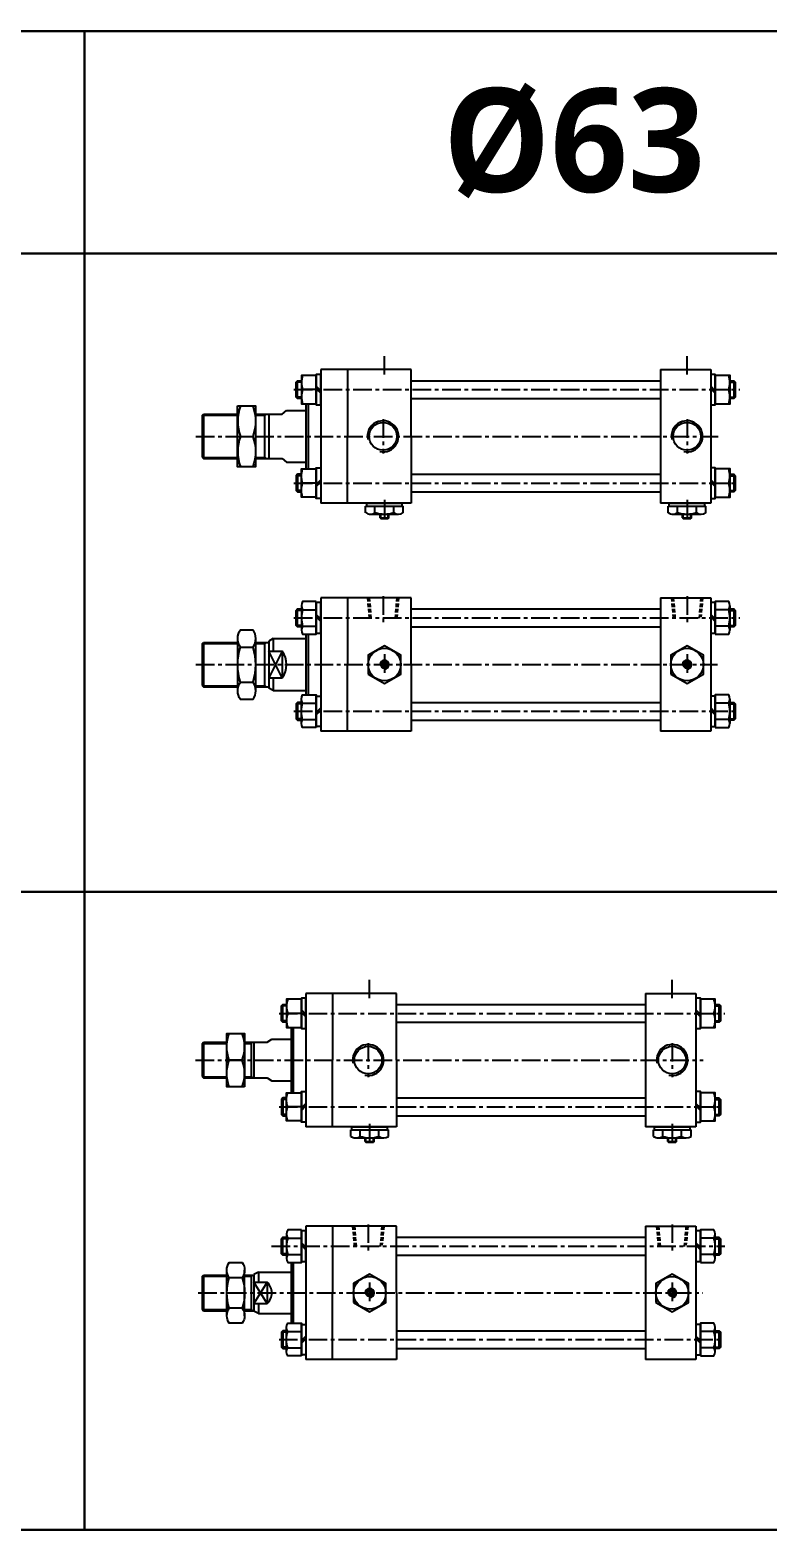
# Model space of a CAD drawing. Extents: x -819 to 6683, y -1 to 2811.
# Drawn here: x 1330 to 1827, y 1799 to 2811 of the extents above; entities that cross this region are included whole.
import ezdxf

# ---------------------------------------------------------------- set-up
doc = ezdxf.new("R2010")
doc.units = 0
doc.header["$LTSCALE"] = 10
doc.header["$MEASUREMENT"] = 0
doc.linetypes.add('CENTER', pattern=[2, 1.25, -0.25, 0.25, -0.25])
doc.linetypes.add('HIDDEN', pattern=[0.375, 0.25, -0.125])
doc.layers.get('0').update_dxf_attribs({"linetype": 'CONTINUOUS'})
for name, color, linetype in [('DIM', 2, 'CONTINUOUS'), ('ML', 7, 'CONTINUOUS'), ('THIN', 3, 'CONTINUOUS')]:
    doc.layers.add(name, color=color, linetype=linetype)
doc.styles.add('문자', font='romans.shx')

msp = doc.modelspace()

# ---------------------------------------------------------------- linework, layer by layer
at = {"color": 7, "linetype": 'Continuous'}
for p, q in [((1556.7, 2491.9), (1580.7, 2491.9)), ((1556.7, 2489.9), (1556.7, 2491.9)), ((1580.7, 2489.9), (1580.7, 2491.9)), ((1760.7, 2491.9), (1784.7, 2491.9)), ((1760.7, 2489.9), (1760.7, 2491.9)), ((1784.7, 2489.9), (1784.7, 2491.9)), ((1556, 2485.4), (1556, 2489.9)), ((1556, 2489.9), (1568.7, 2489.9)), ((1559.2, 2484.5), (1578.2, 2484.5)), ((1562.3, 2485.4), (1562.3, 2489.9)), ((1565.7, 2482), (1565.7, 2484.5)), ((1568.7, 2489.9), (1581.4, 2489.9)), ((1571.7, 2482), (1571.7, 2484.5)), ((1575, 2485.4), (1575, 2489.9)), ((1581.4, 2485.4), (1581.4, 2489.9)), ((1760, 2485.4), (1760, 2489.9)), ((1760, 2489.9), (1772.7, 2489.9)), ((1763.2, 2484.5), (1782.2, 2484.5)), ((1766.3, 2485.4), (1766.3, 2489.9)), ((1769.7, 2482), (1769.7, 2484.5)), ((1772.7, 2489.9), (1785.4, 2489.9)), ((1775.7, 2482), (1775.7, 2484.5)), ((1779, 2485.4), (1779, 2489.9)), ((1785.4, 2485.4), (1785.4, 2489.9)), ((1546, 2064.8), (1546, 2069.3)), ((1546, 2069.3), (1558.7, 2069.3)), ((1546.7, 2071.3), (1570.7, 2071.3)), ((1546.7, 2069.3), (1546.7, 2071.3)), ((1552.3, 2064.8), (1552.3, 2069.3)), ((1558.7, 2069.3), (1571.4, 2069.3)), ((1565, 2064.8), (1565, 2069.3)), ((1570.7, 2069.3), (1570.7, 2071.3)), ((1571.4, 2064.8), (1571.4, 2069.3)), ((1750, 2064.8), (1750, 2069.3)), ((1750, 2069.3), (1762.7, 2069.3)), ((1750.7, 2071.3), (1774.7, 2071.3)), ((1750.7, 2069.3), (1750.7, 2071.3)), ((1756.3, 2064.8), (1756.3, 2069.3)), ((1762.7, 2069.3), (1775.4, 2069.3)), ((1769, 2064.8), (1769, 2069.3)), ((1774.7, 2069.3), (1774.7, 2071.3)), ((1775.4, 2064.8), (1775.4, 2069.3)), ((1549.2, 2063.9), (1568.2, 2063.9)), ((1555.7, 2061.4), (1555.7, 2063.9)), ((1561.7, 2061.4), (1561.7, 2063.9)), ((1753.2, 2063.9), (1772.2, 2063.9)), ((1759.7, 2061.4), (1759.7, 2063.9)), ((1765.7, 2061.4), (1765.7, 2063.9))]:
    msp.add_line(p, q, dxfattribs=at)
for p, q in [((1565.7, 2482), (1566.2, 2481.5)), ((1565.7, 2482), (1571.7, 2482)), ((1566.2, 2481.5), (1571.2, 2481.5)), ((1571.7, 2482), (1571.2, 2481.5)), ((1769.7, 2482), (1770.2, 2481.5)), ((1769.7, 2482), (1775.7, 2482)), ((1770.2, 2481.5), (1775.2, 2481.5)), ((1775.7, 2482), (1775.2, 2481.5)), ((1555.7, 2061.4), (1556.2, 2060.9)), ((1555.7, 2061.4), (1561.7, 2061.4)), ((1556.2, 2060.9), (1561.2, 2060.9)), ((1561.7, 2061.4), (1561.2, 2060.9)), ((1759.7, 2061.4), (1760.2, 2060.9)), ((1759.7, 2061.4), (1765.7, 2061.4)), ((1760.2, 2060.9), (1765.2, 2060.9)), ((1765.7, 2061.4), (1765.2, 2060.9))]:
    msp.add_line(p, q)
for points in [[(1557.7, 2376.6), (1568.7, 2370.3), (1579.7, 2376.6), (1579.7, 2389.3), (1568.7, 2395.7), (1557.7, 2389.3)], [(1761.7, 2376.6), (1772.7, 2370.3), (1783.7, 2376.6), (1783.7, 2389.3), (1772.7, 2395.7), (1761.7, 2389.3)], [(1567.8, 2384.5), (1567, 2383), (1567.8, 2381.5), (1569.6, 2381.5), (1570.4, 2383), (1569.6, 2384.5)], [(1771.8, 2384.5), (1771, 2383), (1771.8, 2381.5), (1773.6, 2381.5), (1774.4, 2383), (1773.6, 2384.5)], [(1547.7, 1952.9), (1558.7, 1946.6), (1569.7, 1952.9), (1569.7, 1965.6), (1558.7, 1972), (1547.7, 1965.6)], [(1751.7, 1952.9), (1762.7, 1946.6), (1773.7, 1952.9), (1773.7, 1965.6), (1762.7, 1972), (1751.7, 1965.6)], [(1557.8, 1960.8), (1557, 1959.3), (1557.8, 1957.8), (1559.6, 1957.8), (1560.4, 1959.3), (1559.6, 1960.8)], [(1761.8, 1960.8), (1761, 1959.3), (1761.8, 1957.8), (1763.6, 1957.8), (1764.4, 1959.3), (1763.6, 1960.8)]]:
    msp.add_lwpolyline(points, close=True, dxfattribs=at)
for centre, radius in [((1568.7, 2383), 11), ((1772.7, 2383), 11), ((1568.7, 2383), 2.5), ((1772.7, 2383), 2.5), ((1558.7, 1959.3), 11), ((1762.7, 1959.3), 11), ((1558.7, 1959.3), 2.5), ((1762.7, 1959.3), 2.5)]:
    msp.add_circle(centre, radius, dxfattribs=at)
for centre, radius, start, end in [((1559.2, 2490.1), 5.62, 235.6158, 270), ((1559.2, 2490.1), 5.62, 235.6158, 304.3842), ((1568.7, 2505.5), 21, 252.412, 270), ((1568.7, 2505.5), 21, 270, 287.588), ((1578.2, 2490.1), 5.62, 235.6158, 304.3842), ((1763.2, 2490.1), 5.62, 235.6158, 270), ((1763.2, 2490.1), 5.62, 235.6158, 304.3842), ((1772.7, 2505.5), 21, 252.412, 270), ((1772.7, 2505.5), 21, 270, 287.588), ((1782.2, 2490.1), 5.62, 235.6158, 304.3842), ((1549.2, 2069.5), 5.62, 235.6158, 270), ((1549.2, 2069.5), 5.62, 235.6158, 304.3842), ((1558.7, 2084.9), 21, 252.412, 270), ((1558.7, 2084.9), 21, 270, 287.588), ((1568.2, 2069.5), 5.62, 235.6158, 304.3842), ((1753.2, 2069.5), 5.62, 235.6158, 270), ((1753.2, 2069.5), 5.62, 235.6158, 304.3842), ((1762.7, 2084.9), 21, 252.412, 270), ((1762.7, 2084.9), 21, 270, 287.588), ((1772.2, 2069.5), 5.62, 235.6158, 304.3842)]:
    msp.add_arc(centre, radius, start, end, dxfattribs=at)
at = {"layer": 'DIM'}
for p, q in [((1566.2, 2481.5), (1566.2, 2484.5)), ((1571.2, 2481.5), (1571.2, 2484.5)), ((1770.2, 2481.5), (1770.2, 2484.5)), ((1775.2, 2481.5), (1775.2, 2484.5)), ((1556.2, 2060.9), (1556.2, 2063.9)), ((1561.2, 2060.9), (1561.2, 2063.9)), ((1760.2, 2060.9), (1760.2, 2063.9)), ((1765.2, 2060.9), (1765.2, 2063.9))]:
    msp.add_line(p, q, dxfattribs=at)
for centre in [(1568.7, 2383), (1772.7, 2383), (1558.7, 1959.3), (1762.7, 1959.3)]:
    msp.add_arc(centre, 3, 270, 180, dxfattribs=at)
at = {"layer": 'ML', "color": 1, "linetype": 'CENTER'}
for p, q in [((1568.7, 2578.6), (1568.7, 2591.7)), ((1772.7, 2578.6), (1772.7, 2591.7)), ((1507.6, 2568.4), (1808.2, 2568.4)), ((1567.7, 2548.4), (1567.7, 2525.3)), ((1772.7, 2548.4), (1772.7, 2525.3)), ((1441.6, 2536.9), (1793.6, 2536.9)), ((1507.6, 2505.4), (1807.3, 2505.4)), ((1568.7, 2494), (1568.7, 2480.9)), ((1772.7, 2494), (1772.7, 2480.9)), ((1567.7, 2429.1), (1567.7, 2411)), ((1772.7, 2429.1), (1772.7, 2409.4)), ((1507.6, 2414.5), (1808.2, 2414.5)), ((1568.7, 2390), (1568.7, 2376)), ((1772.7, 2390), (1772.7, 2376)), ((1441.6, 2383), (1793.3, 2383)), ((1507.6, 2351.5), (1807.3, 2351.5)), ((1558.7, 2158), (1558.7, 2171.1)), ((1762.7, 2158), (1762.7, 2171.1)), ((1497.6, 2147.8), (1798.2, 2147.8)), ((1557.7, 2127.8), (1557.7, 2104.7)), ((1762.7, 2127.8), (1762.7, 2104.7)), ((1441.3, 2116.3), (1783.6, 2116.3)), ((1497.6, 2084.8), (1797.3, 2084.8)), ((1558.7, 2073.4), (1558.7, 2060.3)), ((1762.7, 2073.4), (1762.7, 2060.3)), ((1557.7, 2005.5), (1557.7, 1987.3)), ((1762.7, 2005.5), (1762.7, 1985.7)), ((1492.6, 1990.8), (1798.2, 1990.8)), ((1558.7, 1966.3), (1558.7, 1952.3)), ((1762.7, 1966.3), (1762.7, 1952.3)), ((1443.1, 1959.3), (1783.3, 1959.3)), ((1497.6, 1927.8), (1797.3, 1927.8))]:
    msp.add_line(p, q, dxfattribs=at)
at = {"layer": 'ML'}
for p, q in [((1525.7, 2581.9), (1525.7, 2491.9)), ((1543.7, 2581.9), (1525.7, 2581.9)), ((1586.7, 2581.9), (1543.7, 2581.9)), ((1543.7, 2581.9), (1543.7, 2536.9)), ((1586.7, 2536.9), (1586.7, 2581.9)), ((1754.7, 2581.9), (1788.7, 2581.9)), ((1754.7, 2581.9), (1754.7, 2536.9)), ((1788.7, 2581.9), (1788.7, 2491.9)), ((1510.1, 2562.4), (1510.1, 2574.4)), ((1804.2, 2574.4), (1804.2, 2562.4)), ((1522.7, 2568.4), (1513.5, 2568.4)), ((1522.7, 2570.7), (1525.7, 2567.7)), ((1522.7, 2569), (1525.7, 2566)), ((1791.7, 2567.7), (1788.7, 2570.7)), ((1791.7, 2566), (1788.7, 2569)), ((1791.7, 2568.4), (1800.8, 2568.4)), ((1445.7, 2550.9), (1446.7, 2551.9)), ((1445.7, 2550.9), (1445.7, 2522.9)), ((1446.7, 2551.9), (1446.7, 2521.9)), ((1487.7, 2551.9), (1487.7, 2521.9)), ((1490.7, 2551.9), (1490.7, 2521.9)), ((1499.7, 2551.9), (1502.7, 2554.4)), ((1515.7, 2558.9), (1515.7, 2514.9)), ((1517.2, 2558.9), (1517.2, 2514.9)), ((1471.6, 2536.9), (1479.9, 2536.9)), ((1543.7, 2491.9), (1543.7, 2536.9)), ((1586.7, 2536.9), (1586.7, 2491.9)), ((1754.7, 2536.9), (1754.7, 2491.9)), ((1445.7, 2522.9), (1446.7, 2521.9)), ((1499.7, 2521.9), (1502.7, 2519.4)), ((1510.1, 2511.4), (1510.1, 2499.4)), ((1804.2, 2511.4), (1804.2, 2499.4)), ((1522.7, 2505.4), (1513.5, 2505.4)), ((1522.7, 2504.7), (1525.7, 2507.7)), ((1522.7, 2503), (1525.7, 2506)), ((1791.7, 2504.7), (1788.7, 2507.7)), ((1791.7, 2503), (1788.7, 2506)), ((1791.7, 2505.4), (1800.8, 2505.4)), ((1543.7, 2491.9), (1525.7, 2491.9)), ((1586.7, 2491.9), (1543.7, 2491.9)), ((1788.7, 2491.9), (1754.7, 2491.9)), ((1510.1, 2408.5), (1510.1, 2420.5)), ((1512.7, 2422.7), (1512.7, 2406.3)), ((1513.5, 2420), (1522.7, 2420)), ((1543.7, 2428), (1525.7, 2428)), ((1525.7, 2428), (1525.7, 2338)), ((1586.7, 2428), (1543.7, 2428)), ((1543.7, 2428), (1543.7, 2383)), ((1586.7, 2383), (1586.7, 2428)), ((1754.7, 2428), (1788.7, 2428)), ((1754.7, 2428), (1754.7, 2383)), ((1788.7, 2428), (1788.7, 2338)), ((1800.8, 2420), (1791.7, 2420)), ((1801.7, 2406.3), (1801.7, 2422.7)), ((1804.2, 2420.5), (1804.2, 2408.5)), ((1513.5, 2409), (1522.7, 2409)), ((1522.7, 2416.8), (1525.7, 2413.8)), ((1522.7, 2415.1), (1525.7, 2412.1)), ((1791.7, 2413.8), (1788.7, 2416.8)), ((1791.7, 2412.1), (1788.7, 2415.1)), ((1800.8, 2409), (1791.7, 2409)), ((1469.7, 2400.6), (1469.7, 2365.4)), ((1481.7, 2400.6), (1481.7, 2365.4)), ((1493.7, 2400.5), (1490.7, 2398.8)), ((1493.7, 2400.5), (1493.7, 2392)), ((1515.7, 2403.5), (1515.7, 2362.5)), ((1517.2, 2403.5), (1517.2, 2362.5)), ((1445.7, 2397), (1446.7, 2398)), ((1445.7, 2397), (1445.7, 2369)), ((1446.7, 2398), (1446.7, 2368)), ((1471.6, 2394.7), (1479.9, 2394.7)), ((1487.7, 2398), (1487.7, 2368)), ((1490.7, 2398.8), (1490.7, 2367.2)), ((1490.7, 2392), (1499.7, 2392)), ((1499.7, 2392), (1499.7, 2374)), ((1543.7, 2338), (1543.7, 2383)), ((1586.7, 2383), (1586.7, 2338)), ((1754.7, 2383), (1754.7, 2338)), ((1445.7, 2369), (1446.7, 2368)), ((1471.6, 2371.2), (1479.9, 2371.2)), ((1490.7, 2374), (1499.7, 2374)), ((1493.7, 2374), (1493.7, 2365.5)), ((1493.7, 2365.5), (1490.7, 2367.2)), ((1512.7, 2343.3), (1512.7, 2359.7)), ((1801.7, 2343.3), (1801.7, 2359.7)), ((1510.1, 2357.5), (1510.1, 2345.5)), ((1513.5, 2357), (1522.7, 2357)), ((1522.7, 2350.8), (1525.7, 2353.8)), ((1522.7, 2349.1), (1525.7, 2352.1)), ((1791.7, 2350.8), (1788.7, 2353.8)), ((1791.7, 2349.1), (1788.7, 2352.1)), ((1800.8, 2357), (1791.7, 2357)), ((1804.2, 2357.5), (1804.2, 2345.5)), ((1513.5, 2346), (1522.7, 2346)), ((1800.8, 2346), (1791.7, 2346)), ((1543.7, 2338), (1525.7, 2338)), ((1586.7, 2338), (1543.7, 2338)), ((1788.7, 2338), (1754.7, 2338)), ((1515.7, 2161.3), (1515.7, 2071.3)), ((1533.7, 2161.3), (1515.7, 2161.3)), ((1576.7, 2161.3), (1533.7, 2161.3)), ((1533.7, 2161.3), (1533.7, 2116.3)), ((1576.7, 2116.3), (1576.7, 2161.3)), ((1744.7, 2161.3), (1778.7, 2161.3)), ((1744.7, 2161.3), (1744.7, 2116.3)), ((1778.7, 2161.3), (1778.7, 2071.3)), ((1500.1, 2141.8), (1500.1, 2153.8)), ((1512.7, 2147.8), (1503.5, 2147.8)), ((1512.7, 2150.1), (1515.7, 2147.1)), ((1512.7, 2148.4), (1515.7, 2145.4)), ((1781.7, 2147.1), (1778.7, 2150.1)), ((1781.7, 2145.4), (1778.7, 2148.4)), ((1781.7, 2147.8), (1790.8, 2147.8)), ((1794.2, 2153.8), (1794.2, 2141.8)), ((1505.7, 2138.3), (1505.7, 2094.3)), ((1507.2, 2138.3), (1507.2, 2094.3)), ((1445.7, 2127.3), (1446.7, 2128.3)), ((1445.7, 2127.3), (1445.7, 2105.3)), ((1446.7, 2128.3), (1446.7, 2104.3)), ((1478.7, 2128.3), (1478.7, 2104.3)), ((1480.7, 2128.3), (1480.7, 2104.3)), ((1480.7, 2128.3), (1489.7, 2128.3)), ((1489.7, 2128.3), (1492.7, 2130.3)), ((1472.8, 2116.3), (1464, 2116.3)), ((1533.7, 2071.3), (1533.7, 2116.3)), ((1576.7, 2116.3), (1576.7, 2071.3)), ((1744.7, 2116.3), (1744.7, 2071.3)), ((1445.7, 2105.3), (1446.7, 2104.3)), ((1489.7, 2104.3), (1492.7, 2102.3)), ((1500.1, 2090.8), (1500.1, 2078.8)), ((1512.7, 2084.1), (1515.7, 2087.1)), ((1512.7, 2082.4), (1515.7, 2085.4)), ((1781.7, 2084.1), (1778.7, 2087.1)), ((1781.7, 2082.4), (1778.7, 2085.4)), ((1794.2, 2090.8), (1794.2, 2078.8)), ((1512.7, 2084.8), (1503.5, 2084.8)), ((1781.7, 2084.8), (1790.8, 2084.8)), ((1533.7, 2071.3), (1515.7, 2071.3)), ((1576.7, 2071.3), (1533.7, 2071.3)), ((1778.7, 2071.3), (1744.7, 2071.3)), ((1533.7, 2004.3), (1515.7, 2004.3)), ((1515.7, 2004.3), (1515.7, 1914.3)), ((1576.7, 2004.3), (1533.7, 2004.3)), ((1533.7, 2004.3), (1533.7, 1959.3)), ((1576.7, 1959.3), (1576.7, 2004.3)), ((1744.7, 2004.3), (1778.7, 2004.3)), ((1744.7, 2004.3), (1744.7, 1959.3)), ((1778.7, 2004.3), (1778.7, 1914.3)), ((1500.1, 1984.8), (1500.1, 1996.8)), ((1502.7, 1999), (1502.7, 1982.6)), ((1503.5, 1996.3), (1512.7, 1996.3)), ((1790.8, 1996.3), (1781.7, 1996.3)), ((1791.7, 1982.6), (1791.7, 1999)), ((1794.2, 1996.8), (1794.2, 1984.8)), ((1503.5, 1985.3), (1512.7, 1985.3)), ((1512.7, 1993.1), (1515.7, 1990.1)), ((1512.7, 1991.4), (1515.7, 1988.4)), ((1781.7, 1990.1), (1778.7, 1993.1)), ((1781.7, 1988.4), (1778.7, 1991.4)), ((1790.8, 1985.3), (1781.7, 1985.3)), ((1462.4, 1943.9), (1462.4, 1974.7)), ((1474.4, 1943.9), (1474.4, 1974.7)), ((1505.7, 1979.8), (1505.7, 1938.8)), ((1507.2, 1979.8), (1507.2, 1938.8)), ((1445.7, 1970.3), (1446.7, 1971.3)), ((1445.7, 1970.3), (1445.7, 1948.3)), ((1446.7, 1971.3), (1446.7, 1947.3)), ((1472.8, 1969.5), (1464, 1969.5)), ((1478.7, 1971.3), (1478.7, 1947.3)), ((1483.7, 1973.3), (1480.7, 1971.6)), ((1480.7, 1971.6), (1480.7, 1947)), ((1480.7, 1966.5), (1489.7, 1966.5)), ((1483.7, 1973.3), (1483.7, 1966.5)), ((1489.7, 1966.5), (1489.7, 1952.1)), ((1533.7, 1914.3), (1533.7, 1959.3)), ((1576.7, 1959.3), (1576.7, 1914.3)), ((1744.7, 1959.3), (1744.7, 1914.3)), ((1445.7, 1948.3), (1446.7, 1947.3)), ((1472.8, 1949), (1464, 1949)), ((1480.7, 1952.1), (1489.7, 1952.1)), ((1483.7, 1945.3), (1480.7, 1947)), ((1483.7, 1952.1), (1483.7, 1945.3)), ((1500.1, 1933.8), (1500.1, 1921.8)), ((1502.7, 1919.6), (1502.7, 1936)), ((1503.5, 1933.3), (1512.7, 1933.3)), ((1790.8, 1933.3), (1781.7, 1933.3)), ((1791.7, 1919.6), (1791.7, 1936)), ((1794.2, 1933.8), (1794.2, 1921.8)), ((1512.7, 1927.1), (1515.7, 1930.1)), ((1512.7, 1925.4), (1515.7, 1928.4)), ((1781.7, 1927.1), (1778.7, 1930.1)), ((1781.7, 1925.4), (1778.7, 1928.4)), ((1503.5, 1922.3), (1512.7, 1922.3)), ((1533.7, 1914.3), (1515.7, 1914.3)), ((1576.7, 1914.3), (1533.7, 1914.3)), ((1778.7, 1914.3), (1744.7, 1914.3)), ((1790.8, 1922.3), (1781.7, 1922.3))]:
    msp.add_line(p, q, dxfattribs=at)
at = {"layer": 'ML', "color": 2}
for p, q in [((1512.7, 2573.4), (1509.2, 2573.4)), ((1801.7, 2573.4), (1805.2, 2573.4)), ((1512.7, 2563.3), (1509.2, 2563.3)), ((1801.7, 2563.3), (1805.2, 2563.3)), ((1487.7, 2551.1), (1489, 2551.9)), ((1487.7, 2522.6), (1489, 2521.9)), ((1512.7, 2510.4), (1509.2, 2510.4)), ((1801.7, 2510.4), (1805.2, 2510.4)), ((1512.7, 2500.3), (1509.2, 2500.3)), ((1801.7, 2500.3), (1805.2, 2500.3)), ((1512.7, 2419.5), (1509.2, 2419.5)), ((1801.7, 2419.5), (1805.2, 2419.5)), ((1512.7, 2409.4), (1509.2, 2409.4)), ((1801.7, 2409.4), (1805.2, 2409.4)), ((1487.7, 2397.2), (1489, 2398)), ((1499.7, 2392), (1490.7, 2374)), ((1499.7, 2374), (1490.7, 2392)), ((1487.7, 2368.7), (1489, 2368)), ((1512.7, 2356.5), (1509.2, 2356.5)), ((1801.7, 2356.5), (1805.2, 2356.5)), ((1512.7, 2346.4), (1509.2, 2346.4)), ((1801.7, 2346.4), (1805.2, 2346.4)), ((1478.7, 2127.5), (1480, 2128.3)), ((1478.7, 2105), (1480, 2104.3)), ((1478.7, 1970.5), (1480, 1971.3)), ((1489.7, 1966.5), (1480.7, 1952.1)), ((1489.7, 1952.1), (1480.7, 1966.5)), ((1478.7, 1948), (1480, 1947.3))]:
    msp.add_line(p, q, dxfattribs=at)
at = {"layer": 'ML', "color": 7, "linetype": 'Continuous'}
for p, q in [((1586.7, 2574.4), (1754.7, 2574.4)), ((1586.7, 2562.4), (1754.7, 2562.4)), ((1446.7, 2551.9), (1469.7, 2551.9)), ((1481.7, 2551.9), (1499.7, 2551.9)), ((1502.7, 2554.4), (1515.7, 2554.4)), ((1446.7, 2521.9), (1469.7, 2521.9)), ((1481.7, 2521.9), (1499.7, 2521.9)), ((1502.7, 2519.4), (1515.7, 2519.4)), ((1586.7, 2511.4), (1754.7, 2511.4)), ((1586.7, 2499.4), (1754.7, 2499.4)), ((1586.7, 2420.5), (1754.7, 2420.5)), ((1493.7, 2400.5), (1515.7, 2400.5)), ((1586.7, 2408.5), (1754.7, 2408.5)), ((1446.7, 2398), (1469.7, 2398)), ((1481.7, 2398), (1490.7, 2398)), ((1446.7, 2368), (1469.7, 2368)), ((1481.7, 2368), (1490.7, 2368)), ((1493.7, 2365.5), (1515.7, 2365.5)), ((1586.7, 2357.5), (1754.7, 2357.5)), ((1586.7, 2345.5), (1754.7, 2345.5)), ((1576.7, 2153.8), (1744.7, 2153.8)), ((1576.7, 2141.8), (1744.7, 2141.8)), ((1446.7, 2128.3), (1462.4, 2128.3)), ((1474.4, 2128.3), (1480.7, 2128.3)), ((1492.7, 2130.3), (1505.7, 2130.3)), ((1446.7, 2104.3), (1462.4, 2104.3)), ((1474.4, 2104.3), (1480.7, 2104.3)), ((1480.7, 2104.3), (1489.7, 2104.3)), ((1492.7, 2102.3), (1505.7, 2102.3)), ((1576.7, 2090.8), (1744.7, 2090.8)), ((1576.7, 2078.8), (1744.7, 2078.8)), ((1576.7, 1996.8), (1744.7, 1996.8)), ((1576.7, 1984.8), (1744.7, 1984.8)), ((1446.7, 1971.3), (1462.4, 1971.3)), ((1474.4, 1971.3), (1480.7, 1971.3)), ((1483.7, 1973.3), (1505.7, 1973.3)), ((1446.7, 1947.3), (1462.4, 1947.3)), ((1474.4, 1947.3), (1480.7, 1947.3)), ((1483.7, 1945.3), (1505.7, 1945.3)), ((1576.7, 1933.8), (1744.7, 1933.8)), ((1576.7, 1921.8), (1744.7, 1921.8))]:
    msp.add_line(p, q, dxfattribs=at)
at = {"layer": 'ML', "color": 2, "linetype": 'Continuous'}
for p, q in [((1445.9, 2551.1), (1469.7, 2551.1)), ((1481.7, 2551.1), (1487.7, 2551.1)), ((1445.9, 2522.6), (1469.7, 2522.6)), ((1481.7, 2522.6), (1487.7, 2522.6)), ((1445.9, 2397.2), (1469.7, 2397.2)), ((1481.7, 2397.2), (1487.7, 2397.2)), ((1445.9, 2368.7), (1469.7, 2368.7)), ((1481.7, 2368.7), (1487.7, 2368.7)), ((1445.9, 2127.5), (1462.4, 2127.5)), ((1474.4, 2127.5), (1478.7, 2127.5)), ((1445.9, 2105), (1462.4, 2105)), ((1474.4, 2105), (1478.7, 2105)), ((1445.9, 1970.5), (1462.4, 1970.5)), ((1474.4, 1970.5), (1478.7, 1970.5)), ((1445.9, 1948), (1462.4, 1948)), ((1474.4, 1948), (1478.7, 1948))]:
    msp.add_line(p, q, dxfattribs=at)
at = {"layer": 'ML', "color": 6, "linetype": 'HIDDEN'}
for p, q in [((1557.2, 2428), (1558.3, 2415.1)), ((1558.4, 2428), (1559.6, 2414)), ((1577, 2428), (1575.8, 2414)), ((1578.2, 2428), (1577, 2415.1)), ((1762.2, 2428), (1763.3, 2415.1)), ((1763.4, 2428), (1764.6, 2414)), ((1782, 2428), (1780.8, 2414)), ((1783.2, 2428), (1782, 2415.1)), ((1547.2, 2004.3), (1548.3, 1991.5)), ((1548.4, 2004.3), (1549.6, 1990.3)), ((1567, 2004.3), (1565.8, 1990.3)), ((1568.2, 2004.3), (1567, 1991.5)), ((1752.2, 2004.3), (1753.3, 1991.5)), ((1753.4, 2004.3), (1754.6, 1990.3)), ((1772, 2004.3), (1770.8, 1990.3)), ((1773.2, 2004.3), (1772, 1991.5))]:
    msp.add_line(p, q, dxfattribs=at)
at = {"layer": 'ML', "const_width": 1.5}
for points in [[(4304.6, 2660.2), (4304.6, 2810.2), (150, 2810.2)], [(1366.4, 2660.2), (1366.4, 2810.2)], [(729.3, 2660.2), (1366.4, 2660.2), (1366.4, 1799.5)], [(1366.4, 2660.2), (2036.9, 2660.2), (2036.9, 1799.5)], [(729.3, 2229.8), (1366.4, 2229.8)], [(1366.4, 2229.8), (2036.9, 2229.8)], [(729.3, 1799.5), (1366.4, 1799.5)], [(1366.4, 1799.5), (2036.9, 1799.5)]]:
    msp.add_lwpolyline(points, dxfattribs=at)
at = {"layer": 'ML'}
for points in [[(1512.7, 2562.4), (1510.1, 2562.4), (1509.2, 2563.3), (1509.2, 2573.4), (1510.1, 2574.4), (1512.7, 2574.4)], [(1525.7, 2558.1), (1525.7, 2578.7), (1522.7, 2578.7), (1522.7, 2558.1), (1525.7, 2558.1)], [(1788.7, 2578.7), (1788.7, 2558.1), (1791.7, 2558.1), (1791.7, 2578.7), (1788.7, 2578.7)], [(1801.7, 2574.4), (1804.2, 2574.4), (1805.2, 2573.4), (1805.2, 2563.3), (1804.2, 2562.4), (1801.7, 2562.4)], [(1512.7, 2511.4), (1510.1, 2511.4), (1509.2, 2510.4), (1509.2, 2500.3), (1510.1, 2499.4), (1512.7, 2499.4)], [(1525.7, 2515.7), (1525.7, 2495.1), (1522.7, 2495.1), (1522.7, 2515.7), (1525.7, 2515.7)], [(1788.7, 2515.7), (1788.7, 2495.1), (1791.7, 2495.1), (1791.7, 2515.7), (1788.7, 2515.7)], [(1801.7, 2511.4), (1804.2, 2511.4), (1805.2, 2510.4), (1805.2, 2500.3), (1804.2, 2499.4), (1801.7, 2499.4)], [(1512.7, 2408.5), (1510.1, 2408.5), (1509.2, 2409.4), (1509.2, 2419.5), (1510.1, 2420.5), (1512.7, 2420.5)], [(1525.7, 2404.2), (1525.7, 2424.8), (1522.7, 2424.8), (1522.7, 2404.2), (1525.7, 2404.2)], [(1788.7, 2424.8), (1788.7, 2404.2), (1791.7, 2404.2), (1791.7, 2424.8), (1788.7, 2424.8)], [(1801.7, 2420.5), (1804.2, 2420.5), (1805.2, 2419.5), (1805.2, 2409.4), (1804.2, 2408.5), (1801.7, 2408.5)], [(1525.7, 2361.8), (1525.7, 2341.2), (1522.7, 2341.2), (1522.7, 2361.8), (1525.7, 2361.8)], [(1788.7, 2361.8), (1788.7, 2341.2), (1791.7, 2341.2), (1791.7, 2361.8), (1788.7, 2361.8)], [(1512.7, 2357.5), (1510.1, 2357.5), (1509.2, 2356.5), (1509.2, 2346.4), (1510.1, 2345.5), (1512.7, 2345.5)], [(1801.7, 2357.5), (1804.2, 2357.5), (1805.2, 2356.5), (1805.2, 2346.4), (1804.2, 2345.5), (1801.7, 2345.5)], [(1515.7, 2137.5), (1515.7, 2158.1), (1512.7, 2158.1), (1512.7, 2137.5), (1515.7, 2137.5)], [(1778.7, 2158.1), (1778.7, 2137.5), (1781.7, 2137.5), (1781.7, 2158.1), (1778.7, 2158.1)], [(1502.7, 2141.8), (1500.1, 2141.8), (1499.2, 2142.7), (1499.2, 2152.8), (1500.1, 2153.8), (1502.7, 2153.8)], [(1791.7, 2153.8), (1794.2, 2153.8), (1795.2, 2152.8), (1795.2, 2142.7), (1794.2, 2141.8), (1791.7, 2141.8)], [(1502.7, 2090.8), (1500.1, 2090.8), (1499.2, 2089.8), (1499.2, 2079.7), (1500.1, 2078.8), (1502.7, 2078.8)], [(1515.7, 2095.1), (1515.7, 2074.5), (1512.7, 2074.5), (1512.7, 2095.1), (1515.7, 2095.1)], [(1778.7, 2095.1), (1778.7, 2074.5), (1781.7, 2074.5), (1781.7, 2095.1), (1778.7, 2095.1)], [(1791.7, 2090.8), (1794.2, 2090.8), (1795.2, 2089.8), (1795.2, 2079.7), (1794.2, 2078.8), (1791.7, 2078.8)], [(1502.7, 1984.8), (1500.1, 1984.8), (1499.2, 1985.7), (1499.2, 1995.8), (1500.1, 1996.8), (1502.7, 1996.8)], [(1515.7, 1980.5), (1515.7, 2001.1), (1512.7, 2001.1), (1512.7, 1980.5), (1515.7, 1980.5)], [(1778.7, 2001.1), (1778.7, 1980.5), (1781.7, 1980.5), (1781.7, 2001.1), (1778.7, 2001.1)], [(1791.7, 1996.8), (1794.2, 1996.8), (1795.2, 1995.8), (1795.2, 1985.7), (1794.2, 1984.8), (1791.7, 1984.8)], [(1502.7, 1933.8), (1500.1, 1933.8), (1499.2, 1932.8), (1499.2, 1922.7), (1500.1, 1921.8), (1502.7, 1921.8)], [(1515.7, 1938.1), (1515.7, 1917.5), (1512.7, 1917.5), (1512.7, 1938.1), (1515.7, 1938.1)], [(1778.7, 1938.1), (1778.7, 1917.5), (1781.7, 1917.5), (1781.7, 1938.1), (1778.7, 1938.1)], [(1791.7, 1933.8), (1794.2, 1933.8), (1795.2, 1932.8), (1795.2, 1922.7), (1794.2, 1921.8), (1791.7, 1921.8)]]:
    msp.add_lwpolyline(points, dxfattribs=at)
for points in [[(1522.7, 2577.9), (1512.7, 2577.9), (1512.7, 2558.9), (1522.7, 2558.9)], [(1791.7, 2558.9), (1801.7, 2558.9), (1801.7, 2577.9), (1791.7, 2577.9)], [(1469.7, 2557.4), (1481.7, 2557.4), (1481.7, 2516.4), (1469.7, 2516.4)], [(1522.7, 2495.9), (1512.7, 2495.9), (1512.7, 2514.9), (1522.7, 2514.9)], [(1791.7, 2495.9), (1801.7, 2495.9), (1801.7, 2514.9), (1791.7, 2514.9)], [(1512.7, 2157.3), (1502.7, 2157.3), (1502.7, 2138.3), (1512.7, 2138.3)], [(1781.7, 2138.3), (1791.7, 2138.3), (1791.7, 2157.3), (1781.7, 2157.3)], [(1474.4, 2098.3), (1462.4, 2098.3), (1462.4, 2134.3), (1474.4, 2134.3)], [(1512.7, 2075.3), (1502.7, 2075.3), (1502.7, 2094.3), (1512.7, 2094.3)], [(1781.7, 2075.3), (1791.7, 2075.3), (1791.7, 2094.3), (1781.7, 2094.3)]]:
    msp.add_lwpolyline(points, close=True, dxfattribs=at)
for points in [[(1513.5, 2577.9, 0.178633), (1513.5, 2568.4, 0.178633), (1513.5, 2558.9)], [(1800.8, 2558.9, 0.178633), (1800.8, 2568.4, 0.178633), (1800.8, 2577.9)], [(1471.6, 2557.4, 0.178633), (1471.6, 2536.9, 0.178633), (1471.6, 2516.4)], [(1479.9, 2557.4, -0.178633), (1479.9, 2536.9, -0.178633), (1479.9, 2516.4)], [(1513.5, 2495.9, -0.178633), (1513.5, 2505.4, -0.178633), (1513.5, 2514.9)], [(1800.8, 2495.9, 0.178633), (1800.8, 2505.4, 0.178633), (1800.8, 2514.9)], [(1522.7, 2425.5), (1513.5, 2425.5, 0.309401), (1513.5, 2420, 0.154701), (1513.5, 2409, 0.309401), (1513.5, 2403.5), (1522.7, 2403.5), (1522.7, 2425.5)], [(1791.7, 2403.5), (1800.8, 2403.5, 0.309401), (1800.8, 2409, 0.154701), (1800.8, 2420, 0.309401), (1800.8, 2425.5), (1791.7, 2425.5), (1791.7, 2403.5)], [(1471.6, 2394.7, -0.309401), (1471.6, 2406.5), (1479.9, 2406.5, -0.309401), (1479.9, 2394.7, -0.154701), (1479.9, 2371.2, -0.309401), (1479.9, 2359.5), (1471.6, 2359.5, -0.309401), (1471.6, 2371.2, -0.154701), (1471.6, 2394.7, 0.178633)], [(1522.7, 2340.5), (1513.5, 2340.5, -0.309401), (1513.5, 2346, -0.154701), (1513.5, 2357, -0.309401), (1513.5, 2362.5), (1522.7, 2362.5), (1522.7, 2340.5)], [(1791.7, 2340.5), (1800.8, 2340.5, 0.309401), (1800.8, 2346, 0.154701), (1800.8, 2357, 0.309401), (1800.8, 2362.5), (1791.7, 2362.5), (1791.7, 2340.5)], [(1503.5, 2157.3, 0.178633), (1503.5, 2147.8, 0.178633), (1503.5, 2138.3)], [(1790.8, 2138.3, 0.178633), (1790.8, 2147.8, 0.178633), (1790.8, 2157.3)], [(1464, 2098.3, -0.178633), (1464, 2116.3, -0.178633), (1464, 2134.3)], [(1472.8, 2098.3, 0.178633), (1472.8, 2116.3, 0.178633), (1472.8, 2134.3)], [(1503.5, 2075.3, -0.178633), (1503.5, 2084.8, -0.178633), (1503.5, 2094.3)], [(1790.8, 2075.3, 0.178633), (1790.8, 2084.8, 0.178633), (1790.8, 2094.3)], [(1512.7, 2001.8), (1503.5, 2001.8, 0.309401), (1503.5, 1996.3, 0.154701), (1503.5, 1985.3, 0.309401), (1503.5, 1979.8), (1512.7, 1979.8), (1512.7, 2001.8)], [(1781.7, 1979.8), (1790.8, 1979.8, 0.309401), (1790.8, 1985.3, 0.154701), (1790.8, 1996.3, 0.309401), (1790.8, 2001.8), (1781.7, 2001.8), (1781.7, 1979.8)], [(1472.8, 1949, -0.309401), (1472.8, 1938.8), (1464, 1938.8, -0.309401), (1464, 1949, -0.154701), (1464, 1969.5, -0.309401), (1464, 1979.8), (1472.8, 1979.8, -0.309401), (1472.8, 1969.5, -0.154701), (1472.8, 1949, 0.178633)], [(1512.7, 1916.8), (1503.5, 1916.8, -0.309401), (1503.5, 1922.3, -0.154701), (1503.5, 1933.3, -0.309401), (1503.5, 1938.8), (1512.7, 1938.8), (1512.7, 1916.8)], [(1781.7, 1916.8), (1790.8, 1916.8, 0.309401), (1790.8, 1922.3, 0.154701), (1790.8, 1933.3, 0.309401), (1790.8, 1938.8), (1781.7, 1938.8), (1781.7, 1916.8)]]:
    msp.add_lwpolyline(points, format="xyb", dxfattribs=at)
for centre in [(1567.7, 2536.9), (1772.7, 2536.9), (1557.7, 2116.3), (1762.7, 2116.3)]:
    msp.add_circle(centre, 9.32, dxfattribs=at)
at = {"layer": 'ML', "color": 2}
for centre in [(1567.7, 2536.9), (1772.7, 2536.9), (1557.7, 2116.3), (1762.7, 2116.3)]:
    msp.add_arc(centre, 10.5, 257.7131, 191.0431, dxfattribs=at)
at = {"layer": 'ML'}
for centre, radius, start, end in [((1487.7, 2383), 15, 323.183, 36.817), ((1482.5, 1959.3), 10.2, 314.8229, 45.1771)]:
    msp.add_arc(centre, radius, start, end, dxfattribs=at)
at = {"layer": 'THIN', "color": 2}
for p, q in [((1502.7, 2152.8), (1499.2, 2152.8)), ((1791.7, 2152.8), (1795.2, 2152.8)), ((1502.7, 2142.7), (1499.2, 2142.7)), ((1791.7, 2142.7), (1795.2, 2142.7)), ((1502.7, 2089.8), (1499.2, 2089.8)), ((1791.7, 2089.8), (1795.2, 2089.8)), ((1502.7, 2079.7), (1499.2, 2079.7)), ((1791.7, 2079.7), (1795.2, 2079.7)), ((1502.7, 1995.8), (1499.2, 1995.8)), ((1791.7, 1995.8), (1795.2, 1995.8)), ((1502.7, 1985.7), (1499.2, 1985.7)), ((1791.7, 1985.7), (1795.2, 1985.7)), ((1502.7, 1932.8), (1499.2, 1932.8)), ((1791.7, 1932.8), (1795.2, 1932.8)), ((1502.7, 1922.7), (1499.2, 1922.7)), ((1791.7, 1922.7), (1795.2, 1922.7))]:
    msp.add_line(p, q, dxfattribs=at)

# ---------------------------------------------------------------- texts
at = {"insert": (1608.1, 2771.7), "char_height": 70, "attachment_point": 1, "style": '문자'}
msp.add_mtext_dynamic_manual_height_columns('{\\fMalgun Gothic|b1|i0|c129|p50;%%C63}', width=124.533, gutter_width=16, heights=[-75.6], dxfattribs=at)

doc.saveas('drawing.dxf')
